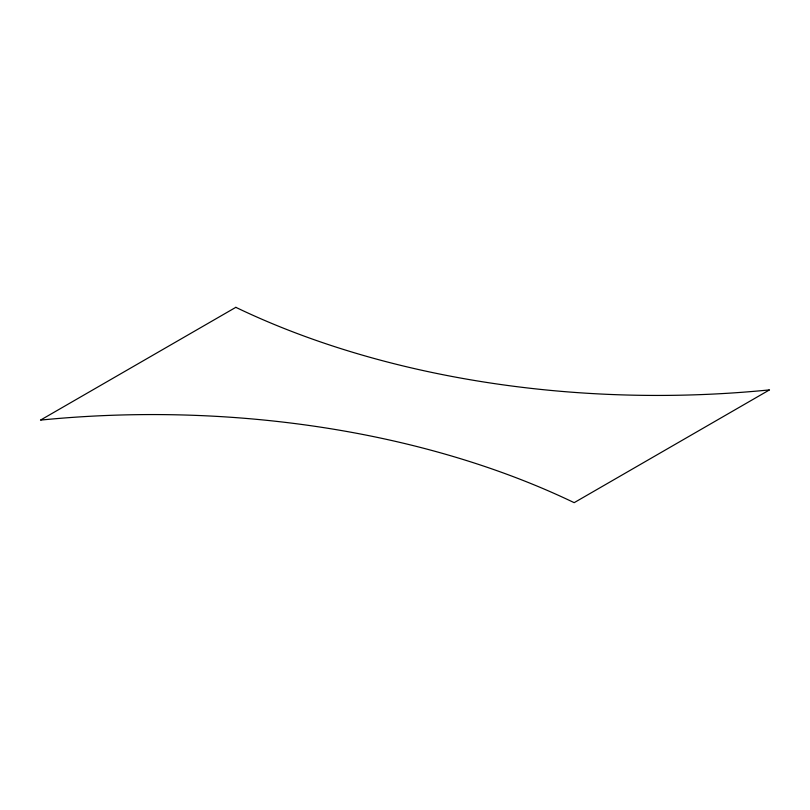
<?xml version="1.0" encoding="UTF-8"?>
<svg xmlns="http://www.w3.org/2000/svg" width="810" height="810" viewBox="0 0 810 810"><rect width="100%" height="100%" fill="white"/><g stroke="black" fill="none" stroke-linecap="round" stroke-linejoin="round"><path stroke-width="1.21" d="M235.831 307.334L40.5 420.106A658.803 380.356 0 0 1 574.168 502.666L769.5 389.893A658.803 380.356 0 0 1 235.831 307.334"/></g></svg>
